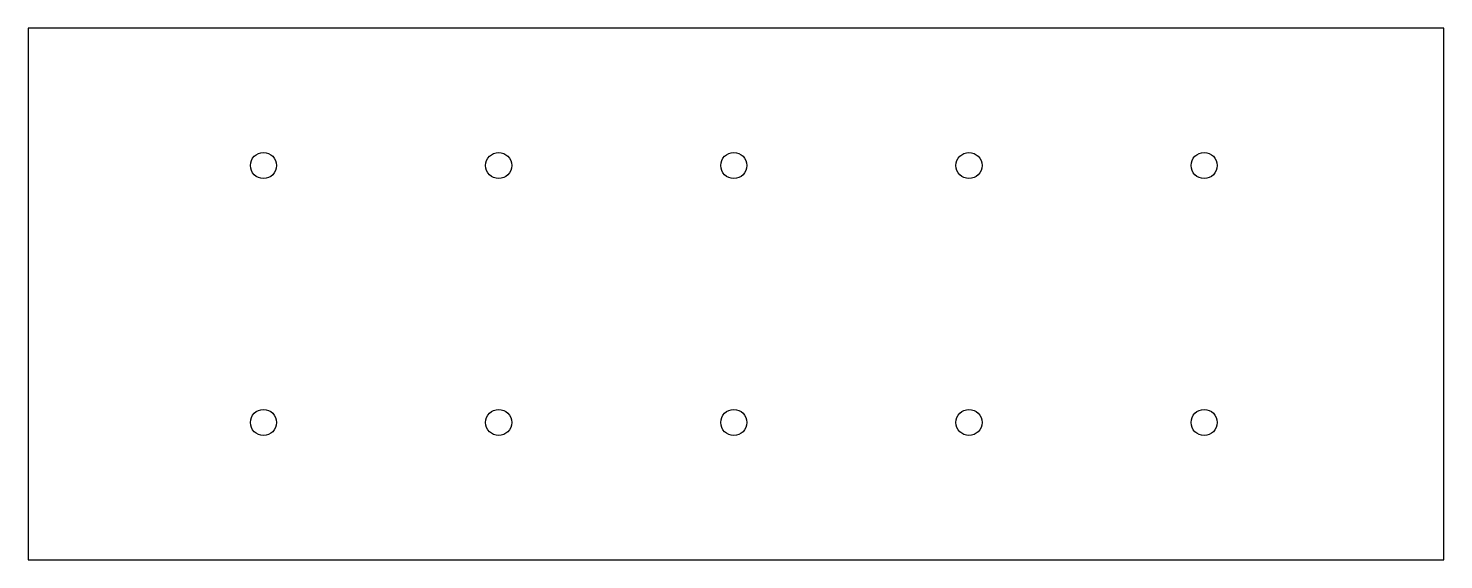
# Model space of a CAD drawing. Header units: millimetres. Extents: x 0 to 650, y 0 to 244.
import ezdxf

# ---------------------------------------------------------------- set-up
doc = ezdxf.new("R2010")
doc.units = ezdxf.units.MM

msp = doc.modelspace()

# ---------------------------------------------------------------- linework, layer by layer
msp.add_lwpolyline([(0, 0), (650, 0), (650, 244), (0, 244)], close=True)
for centre in [(108, 181), (216, 181), (324, 181), (432, 181), (540, 181), (108, 63), (216, 63), (324, 63), (432, 63), (540, 63)]:
    msp.add_circle(centre, 6)

doc.saveas('drawing.dxf')
